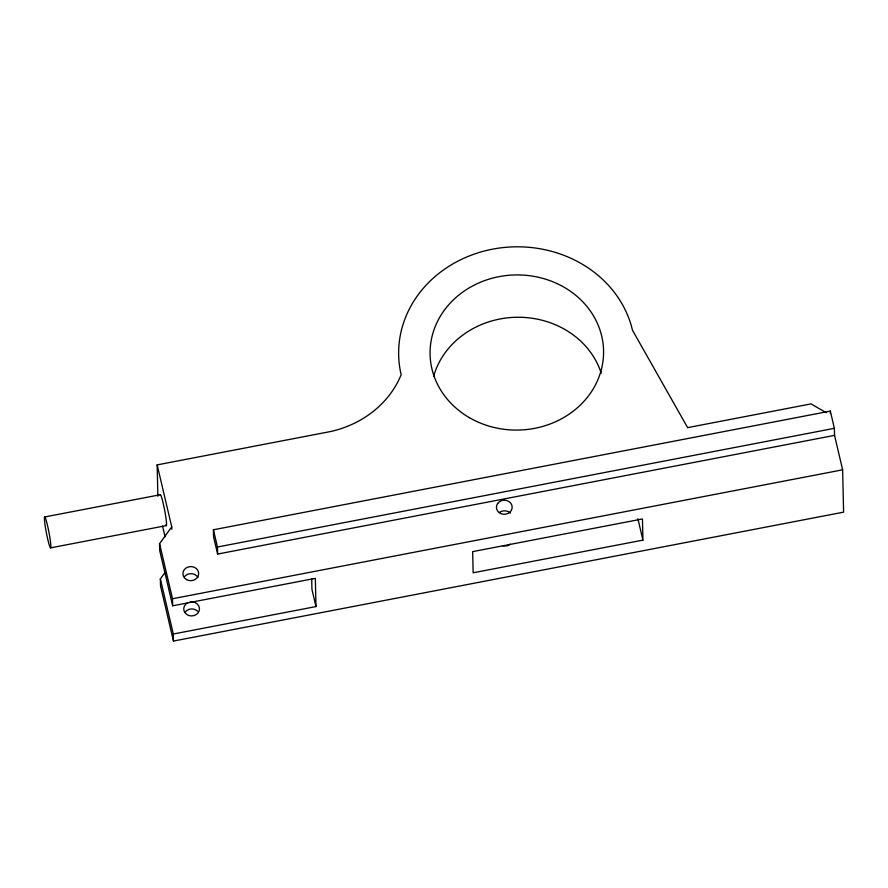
<?xml version="1.0" encoding="UTF-8"?>
<svg xmlns="http://www.w3.org/2000/svg" width="888" height="888" viewBox="0 0 888 888"><rect width="100%" height="100%" fill="white"/><g stroke="black" fill="none" stroke-linecap="round" stroke-linejoin="round"><path stroke-width="1.33" d="M834.542 435.375L217.627 554.057L213.575 536.84L213.42 529.781L830.336 411.1L834.376 428.327L834.542 435.375L842.634 469.819L843.6 512.154L173.471 641.069L173.315 634.01L315.973 606.571L315.34 578.354L172.672 605.794L159.718 550.682L159.551 543.634L171.739 526.884L157.165 464.89L330.669 431.513A100.577 89.932 -1.3 0 0 401.154 374.747A118.204 105.694 -1.3 0 1 492.529 249.173A118.204 105.694 -1.3 0 1 632.489 330.247L687.634 427.639L811.022 403.896L826.184 412.687M173.471 641.069L160.517 585.958L160.362 578.909L165.235 572.205M44.755 516.96L160.428 494.705M50.527 547.874A15.762 1.31 79.1 0 0 47.475 525.363A15.762 1.31 79.1 0 0 44.911 524.02A15.762 1.31 79.1 0 0 50.527 547.874L166.2 525.629M217.627 554.057L217.46 547.008L834.376 428.327M172.672 605.794L172.516 598.745L842.634 469.819M642.934 540.126L473.149 572.793L472.66 551.626L642.446 518.958L642.934 540.126L637.906 518.759M315.973 606.571L311.932 589.343L311.688 578.599M213.42 529.781L217.46 547.008M162.56 526.085L165.09 536.874M159.551 543.634L172.516 598.745M160.362 578.909L173.315 634.01M830.336 411.1L830.38 413.453M171.739 526.884L171.795 529.237M157.165 464.89L157.875 496.292M433.666 376.246A86.747 77.567 -1.3 0 1 516.505 317.271A86.747 77.567 -1.3 0 1 601.231 373.271M184.349 576.856A7.881 7.049 -1.3 0 1 197.98 577.466M510.278 544.211A7.881 7.049 -1.3 0 1 502.575 545.698M189.965 602.009A7.881 7.049 -1.3 0 1 199.267 610.467A7.881 7.049 -1.3 0 1 186.724 614.463A7.881 7.049 -1.3 0 1 188.034 602.63M185.148 612.132A7.881 7.049 -1.3 0 1 197.613 611.221M499.289 512.598A7.881 7.049 -1.3 0 1 510.411 513.086M160.14 495.027A15.762 1.31 79.1 0 1 164.791 510.944A15.762 1.31 79.1 0 1 165.712 524.897M497.702 503.418L496.814 505.083A7.881 7.049 -1.3 0 0 505.927 514.13A7.881 7.049 -1.3 0 0 510.167 502.508L508.613 501.32A7.881 7.049 -1.3 0 0 497.702 503.418M469.397 417.671A86.747 77.567 -1.3 0 0 603.44 356.343A86.747 77.567 -1.3 0 0 477.622 283.472A86.747 77.567 -1.3 0 0 469.397 417.671M186.48 579.542A7.881 7.049 -1.3 0 0 198.657 573.97A7.881 7.049 -1.3 0 0 187.224 567.354A7.881 7.049 -1.3 0 0 186.48 579.542"/></g></svg>
